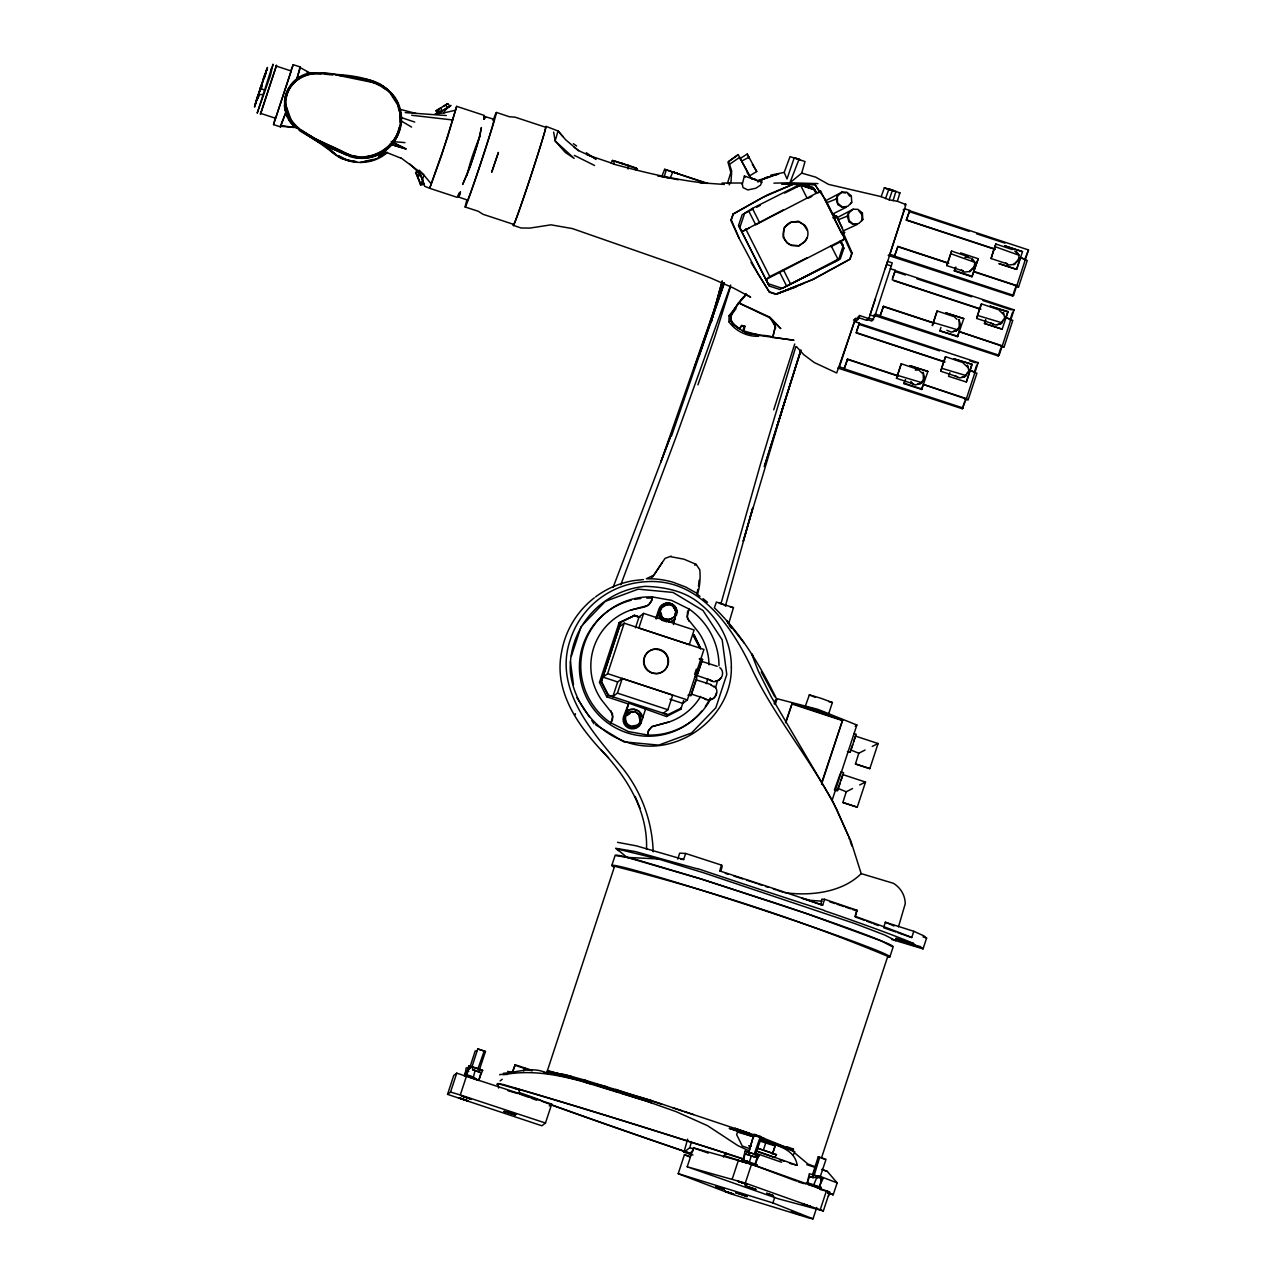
<?xml version="1.0" encoding="UTF-8"?>
<svg xmlns="http://www.w3.org/2000/svg" width="1283" height="1283" viewBox="0 0 1283 1283"><rect width="100%" height="100%" fill="white"/><g stroke="black" fill="none" stroke-linecap="round" stroke-linejoin="round"><path stroke-width="1.5" d="M744.589 328.336L743.146 331.222L736.554 326.876L731.198 321.087L731.278 314.976L736.073 308.658M743.146 331.222L746.658 332.955L758.782 334.687L758.494 336.29C746.963 336.675 735.72 331.174 728.952 321.825L729.081 315.81L743.274 297.255M662.156 175.611L664.642 169.324L707.751 183.405C675.981 180.165 644.531 172.435 613.948 164.224L614.06 160.776L612.392 160.471L611.077 162.941L587.037 154.794M745.054 1151.124L742.953 1160.361L745.263 1153.866L755.046 1157.106L758.894 1155.694L745.054 1151.124L748.31 1152.423M483.932 119.207L484.525 116.416L485.567 117.683L483.932 119.207L484.172 115.374L456.668 106.345L447.591 137.185L429.677 188.296L457.165 197.341L459.154 192.867M862.368 212.914L861.695 220.917L862.817 219.393L862.368 212.914L857.878 209.37L853.163 209.209L848.352 213.363L849.025 221.734L852.634 224.188L857.188 224.493L843.444 230.78M479.73 136.591L481.382 127.546C477.597 147.176 470.653 166.277 462.618 184.511L470.268 166.389L479.73 136.591C474.534 149.357 469.915 162.171 466.9 175.627M284.954 104.725L285.596 97.46M628.109 169.035L628.462 165.315L614.06 160.776M698.513 586.123L699.107 580.301M261.973 82.962L257.642 97.332L258.99 93.964L259.102 95.856L257.033 99.898L258.99 93.964M437.679 113.706L438.144 109.552L445.971 104.661L447.687 103.602L449.9 106.152L437.679 113.706L436.06 110.819L441.047 107.708L441.785 111.156L436.06 110.819L438.144 109.552M296.004 127.482L280.352 126.263L285.949 112.166L280.48 126.905L273.536 124.611L275.637 116.657M280.48 126.905L280.592 125.894M296.437 80.252L300.174 66.957L293.23 64.679L273.536 124.611M271.932 68.272L273.022 64.15L270.44 75.456L257.193 113.161L271.435 68.673L270.986 69.619M625.511 722.505L625.655 715.77L628.381 712.466L635.31 711.584L640.185 715.786L640.345 722.265L638.276 724.927L635.726 726.755L629.728 726.595L625.591 722.81L624.821 719.282L625.382 716.139L628.061 712.739L634.844 711.488L639.944 715.609L640.762 718.993L640.345 722.04L635.887 726.691L632.455 727.236L627.595 725.312M456.668 106.345L441.593 155.435L429.677 188.296L424.705 186.308L418.899 170.783M710.365 699.524A69.106 69.041 52.6 0 1 647.562 735.063L648.364 730.765L651.748 726.771L668.812 722.056A59.13 59.082 52.6 0 0 700.662 696.396M910.85 381.452L912.887 383.729L896.48 378.309L901.259 363.747L917.618 369.312M957.15 376.657L940.744 371.236L942.861 364.164L945.523 356.69L961.897 362.255M963.228 271.034L946.822 265.613L951.601 251.051L967.959 256.616L964.928 257.402M1007.492 263.961L991.085 258.541L993.17 251.516L995.865 243.995L1012.223 249.56M400.665 124.098C399.382 135.79 392.39 146.406 382.398 152.549M399.109 127.434C397.297 137.425 390.497 145.845 382.238 151.442M852.489 788.564L846.235 791.787L838.152 788.452M846.235 791.787L842.867 802.5L857.252 807.183L865.512 782.069L842.803 774.579L841.183 780.048M865.063 750.026L858.792 753.265L850.725 749.93M858.792 753.265L855.44 763.962L869.826 768.645L878.069 743.531L855.36 736.057L853.74 741.51M697.166 592.489L697.84 589.314M993.042 323.845L976.636 318.425L978.753 311.336L981.431 303.879L997.789 309.428M858.247 319.259L856.194 320.926L853.516 320.06L855.665 318.409L858.247 319.259L859.482 315.522L868.88 318.617L875.391 298.859M422.716 179.524L423.743 174.857L419.252 170.19M755.639 1154.395L755.046 1157.106L745.263 1153.866M480.997 1072.508L478.816 1080.478L468.616 1076.966L466.836 1074.785L468.953 1068.338L472.465 1066.815L472.641 1069.733L481.045 1072.748L478.767 1071.882L479.377 1069.092L468.808 1065.82L466.467 1074.785L464.125 1075.828L466.836 1074.785C482.985 1079.628 475.785 1085.53 482.649 1070.391L479.377 1069.092M647.562 735.063L648.733 730.203L652.037 726.531L668.876 722.008M645.686 708.697L641.179 722.554A9.302 9.302 0 0 1 629.456 728.423A9.302 9.302 0 0 1 623.522 716.732L628.782 703.132L666.47 716.507L680.872 709.242L681.177 707.959M745.936 294.994C739.762 302.179 732.112 309.508 730.476 319.21L733.267 324.631L739.473 328.801L741.718 325.449L744.958 326.219C735.592 337.14 770.105 333.628 772.703 337.493L775.365 326.475L770.153 317.943L738.527 302.916L746.305 293.935M260.946 111.829L260.401 114.331L276.551 65.16L275.989 66.395M722.185 280.881L711.071 322.739L722.217 282.324M858.952 317.543L859.482 315.522M264.025 76.804L258.268 96.049M475.207 1079.195L473.427 1076.774L475.127 1070.455L472.641 1069.733M671.089 556.758L684.015 559.212L696.092 564.328L699.78 569.796A66.443 66.395 52.6 0 1 697.727 593.788L685.844 587.085L673.094 582.241A87.789 87.709 52.6 0 0 653.095 578.858L646.359 578.745L653.705 575.185L665.091 558.33L671.25 556.132M821.248 1187.449L819.244 1186.887L823.189 1178.275L819.933 1176.976L813.165 1177.618L809.557 1176.447L807.199 1182.91L809.348 1173.704L819.933 1176.976L821.264 1180.264L819.532 1186.711L820.527 1188.844L821.248 1187.449L807.36 1182.701L805.099 1183.84M725.376 606.105L752.848 507.603L743.21 541.25L785.453 399.173L777.097 426.148L801.041 350.275M717.197 666.326L701.769 661.386L697.118 675.532L712.418 680.84M691.505 1154.62L683.983 1152.15L687.624 1139.144M902.318 941.786L895.871 938.402L913.656 943.534L913.4 944.352L919.959 947.399L920.232 946.581L902.318 941.786L919.959 947.399M722.153 281.474L711.472 319.194L723.291 283.11L710.044 322.338M721.142 603.106L760.178 465.2L795.861 346.522M683.983 1152.15L689.757 1147.724L691.361 1142.078M946.822 265.613L951.601 251.051M937.151 310.935L932.372 325.497L937.151 310.935L953.526 316.5M828.481 1196.253L829.556 1192.5M773.89 183.132L789.927 182.795L801.715 173.109L805.018 161.546L790.039 156.606L784.202 172.403L786.992 178.962L794.289 157.665M901.259 363.747L896.48 378.309M945.523 356.69L940.744 371.236M991.085 258.541L995.865 243.995M264.523 75.569L264.859 74.398L262.919 80.155M981.431 303.879L976.636 318.425M664.386 176.3L666.31 169.773M727.99 622.977L728.696 623.554L733.459 607.661L716.427 602.048L714.374 607.789C741.189 633.642 760.546 666.021 776.776 699.299M898.469 926.855L905.221 903.809A24.874 23.639 14.3 0 0 893.433 883.313L861.198 873.627L850.934 841.215L832.619 801.009L771.211 696.797L758.429 671.33L751.549 653.721L753.265 655.741M256.231 100.619L267.489 67.47L254.499 107.066L257.562 96.61L256.584 99.449M881.18 196.636L889.151 199.827L897.378 201.287L899.928 192.835L884.388 187.703L881.18 196.636L828.61 184.415L815.715 177.15L801.715 173.109M891.573 939.397L923.054 948.859L926.599 938.065L923.952 935.9L913.785 931.298L885.318 922.236L883.666 927.753L895.951 932.035M296.405 80.38L300.302 67.614L311.544 73.901M893.064 200.725L895.951 191.199M874.733 316.452L870.002 314.896L887.515 261.347L892.262 262.919L874.733 316.452L871.831 321.039L867.1 319.467L868.848 318.136L873.595 319.692M814.224 1175.196L819.677 1157.25L818.265 1156.769L812.508 1174.715L820.078 1177.217L826.027 1159.335L819.677 1157.25M257.835 96.514L259.439 91.269M842.899 232.031L852.088 252.943L850.116 259.054L811.979 279.838L775.766 294.304L769.511 292.235L758.237 274.241L739.393 238.879L731.294 219.922L733.235 213.956L767.491 194.824L793.824 183.934L781.764 184.143L815.122 184.832L825.482 199.763M458.833 197.117L460.421 191.921L458.833 197.117L467.509 200.084A42.531 0.962 -71.8 0 0 482.151 158.675A42.531 0.962 -71.8 0 0 494.067 119.335L484.525 116.416M772.703 337.493L775.365 326.475M773.713 409.854L794.722 344.02M727.413 183.485L730.973 172.066M730.412 287.039L714.839 336.707L697.92 384.852M800.817 350.419L764.315 466.595L800.72 350.291M758.894 1155.694L755.174 1164.13L752.56 1164.627L741.237 1161.5L742.039 1159.752L746.882 1161.195L756.89 1164.707L755.575 1166.247L756.89 1164.707L754.997 1164.194L756.97 1157.924L758.894 1155.694L755.238 1154.7M748.695 1152.407L753.955 1134.397L755.382 1134.557L761.637 1137.155L755.334 1154.572M469.995 1066.991L475.223 1050.889L476.522 1051.37M477.757 1048.933L471.968 1066.831L479.537 1069.332L485.471 1051.483L477.757 1048.933L485.471 1051.483M677.761 859.081L679.685 853.147L685.651 853.468L721.639 865.159L722.137 866.586C720.212 874.669 718.865 870.932 721.639 865.159M464.911 1075.266L466.258 1067.777L469.514 1069.06M1015.334 286.783L1018.558 286.991L1027.234 260.513L1020.498 257.45L1016.553 269.43L998.896 263.608L1016.697 269.318L1022.503 251.66L1004.846 245.839L1022.503 251.66M822.082 901.211L810.086 900.297L801.49 898.068L820.928 904.74L821.81 899.158L824.6 899.303L856.996 910.24L855.312 916.96L856.675 917.457M1000.9 346.667L1004.124 346.875L1012.784 320.397L1005.728 317.575L1009.208 318.713M286.093 97.668C288.531 85.945 298.169 76.595 309.796 74.061M571.384 656.062L581.103 626.505M738.96 237.996L730.797 220.291L733.235 213.956M447.542 1094.351L453.765 1075.427L456.748 1073.149L551.69 1104.102L545.467 1123.026L541.859 1125.784L447.542 1094.351L450.525 1092.074L456.748 1073.149M840.285 241.108L843.877 248.228L840.269 258.99L779.807 289.493L769.11 285.965L738.559 225.471L742.167 214.694L753.217 208.969M806.991 197.935L800.127 184.319L752.399 208.391L744.685 213.219L739.778 227.668L742.071 231.63L748.871 228.198M450.525 1092.074L460.292 1094.96L466.515 1076.036M627.788 703.758L606.763 696.829L599.482 682.412L619.128 622.704L634.524 615.535L619.128 622.704M606.763 696.829L608.286 695.354L601.358 681.642L620.828 622.447M601.342 681.834L608.334 695.097L612.873 696.589L617.684 681.963L622.239 678.466L672.709 695.113L667.898 709.74L663.343 713.236L667.882 714.727L608.11 695.258L601.342 681.834L620.924 622.287L634.54 615.359L639.094 616.85L643.649 613.37L694.119 630.001L689.308 644.643L638.838 627.996L643.649 613.37M617.684 681.963L603.042 677.135L607.613 673.639L624.212 623.169L703.95 649.455L687.367 699.925L682.797 703.421L669.983 699.203M635.486 627.836L639.094 616.85M612.873 696.589L617.428 693.109L622.239 678.466M655.757 618.663L658.804 609.393A9.302 9.302 0 0 1 670.544 603.523A9.302 9.302 0 0 1 676.478 615.215M628.782 703.132L623.907 720.26A8.949 8.949 0 0 0 641.292 722.072M656.479 618.887L659.542 609.217A8.949 8.949 0 0 1 676.959 611.045L673.431 624.484M515.157 1064.794L512.174 1072.989L515.157 1064.794L532.237 1070.391M523.753 1070.952L524.779 1067.793M611.847 865.367L615.166 855.28A146.374 4.859 18.2 0 1 639.752 860.62L700.662 878.807L778.556 904.066A146.374 4.859 18.2 0 1 873.595 937.697L888.83 944.031A146.374 4.859 18.2 0 1 893.144 946.902L889.825 956.99M571.352 1076.405L547.264 1071.064L614.589 866.282C707.382 889.728 799.453 919.462 887.772 956.316L821.505 1157.875M680.872 709.242L683.614 700.55M694.584 674.425L696.332 669.133M699.812 658.532L702.587 659.446L696.188 677.568M691.088 695.514L688.249 695.226L691.088 695.514L696.894 677.857L694.648 677.119M748.807 211.15L755.671 224.766L820.607 191.055L844.711 238.798L841.103 241.573L843.188 245.694L838.489 259.968L782.325 288.354L768.036 283.655L766.176 279.373L769.784 276.599L807.344 257.642M775.766 294.304L813.759 279.149L849.587 259.455L852.088 252.943M976.636 365.206L974.15 372.776L975.048 372.102L969.836 370.386L976.924 373.225L968.2 399.687L923.279 384.403L966.34 398.596L962.33 408.748L837.911 368.077L839.435 366.906L854.382 321.488L859.418 323.156L856.306 332.618L944.946 361.838M963.228 408.058L844.166 368.814L847.598 359.112L896.512 375.245M856.611 330.966L859.418 323.156M844.166 368.814L847.598 359.112M680.744 859.193L683.647 859.53L685.651 853.468M955.402 267.57L954.295 270.938L971.953 276.759L973.621 271.707L1016.665 285.901L1013.554 295.363L1012.672 296.052L888.253 255.381L889.777 254.21L904.707 208.792L909.759 210.46L906.327 220.163L994.966 249.383M885.334 268.612L905.926 204.558L897.378 201.287M1013.554 295.363L894.508 256.119L897.94 246.416L948.746 263.159M906.327 220.163L909.759 210.46M894.508 256.119L897.94 246.416M1004.124 346.875L959.171 331.591L1002.231 345.785L999.12 355.247L880.074 316.003L883.49 306.3L934.297 323.043M892.519 278.154L895.326 270.344L890.274 268.676M880.074 316.003L883.49 306.3M895.326 270.344L892.214 279.806L980.837 309.027M774.178 703.806L775.429 700.021L777.129 698.722L817.832 709.339L856.868 725.007L832.042 800.544M775.253 704.399L777.129 698.722M785.469 722.714L792.14 703.485L842.61 720.132L821.553 784.186M785.95 722.329L792.14 703.485M927.898 371.428L910.08 365.719L927.898 371.428L921.611 389.455L903.954 383.633L905.06 380.265M903.954 383.633L905.59 379.736M954.295 270.938L955.931 267.04M963.79 318.601L945.972 312.908L963.79 318.601L957.503 336.643L939.846 330.822L940.952 327.454M921.611 389.455L922.718 386.087M973.621 271.707L978.239 258.733L960.582 252.895M828.401 714.583L832.378 702.491L821.104 698.337L809.413 694.825L805.066 706.885M971.953 276.759L978.239 258.733M816.742 1207.495L813.005 1218.85L809.108 1218.048L731.134 1193.96L678.21 1173.672L684.432 1154.748L690.11 1156.512M957.503 336.643L958.609 333.275M687.207 1166.792L693.429 1147.868L751.533 1164.178L829.572 1192.003L823.349 1210.927L778.284 1198.787L687.207 1166.792L745.311 1183.102L823.349 1210.927M949.853 372.663L948.554 376.304L966.356 382.013L972.161 364.356L954.039 358.887L972.161 364.356M821.681 782.678L842.61 720.132M984.446 323.492L1002.248 329.202L984.446 323.492L985.569 320.076M984.59 323.38L985.745 319.852M969.836 370.386L971.712 364.709M970.156 370.146L966.356 382.013M840.83 771.869L843.605 772.783L837.206 790.905L834.431 789.991L840.253 773.633M962.33 408.748L964.816 401.178M850.372 751.918L847.534 751.63L850.372 751.918L856.178 734.245L853.933 733.507M966.532 398.307L978.159 362.64L859.113 323.396M723.436 1157.041L725.408 1153.401L727.782 1153.978A426.581 14.145 18.2 0 0 513.489 1087.792L519.134 1089.7L519.423 1094.046M1005.728 317.575L1008.069 311.544L989.931 306.076L1007.604 311.897M1012.672 296.052L1015.158 288.483M1002.103 329.314L1008.069 311.544M1018.558 286.991L1016.858 285.612L1028.501 249.944L909.439 210.701M880.379 315.762L875.343 314.094L873.803 315.265L998.222 355.936L1000.708 348.367M1010.667 318.072L1012.544 312.394M1002.424 345.496L1014.051 309.828L895.005 270.585M732.272 1178.933L738.495 1160.008M820.928 904.74L822.724 905.044L824.6 899.303M749.256 1150.675L753.955 1134.397M751.373 1155.758L749.304 1162.061L743.065 1160.089M745.311 1183.102L751.533 1164.178M765.967 1142.271L775.269 1145.511L772.671 1153.401L763.369 1150.161L765.967 1142.271L759.552 1140.266M775.269 1145.511L772.671 1153.401M856.996 910.24L855.007 916.303A175.418 5.822 18.2 0 1 911.732 937.536L913.785 931.298M813.005 1218.85L772.895 1202.925L774.756 1197.247M793.455 1154.828L794.53 1151.557L776.472 1145.013M820.318 1209.452L826.541 1190.528M722.072 183.068L742.071 183.004L742.985 187.559L747.813 189.932L755.735 188.264L760.37 185.281L761.861 182.058L744.397 175.979L742.248 184.383M855.665 318.409L836.708 372.984L814.272 362.544L803.767 354.685L796.583 346.747M821.954 1169.326L827.343 1171.427L837.158 1182.894L833.196 1194.73L827.487 1192.869M464.638 1075.362L466.162 1070.647L468.776 1071.337M889.151 199.827L892.503 189.996M852.682 744.733L850.597 750.555M840.124 783.271L838.024 789.093M693.975 369.055L723.66 282.885L660.793 462.105L670.801 435.851L613.098 587.389M699.203 355.712L724.382 282.741M671.522 435.995L724.35 282.853M477.982 1068.723L484.252 1050.937M885.527 198.608L888.959 188.89M755.783 1154.636L754.228 1154.026L760.482 1136.321M813.037 1175.003L817.961 1161.163M730.701 285.018L675.9 437.407L620.812 584.695M743.354 330.661L744.958 326.219M260.16 88.479L259.791 89.505L261.026 85.833M701.095 662.942L701.769 661.386M291.129 69.843L293.23 64.679M799.052 159.188L789.927 182.795L817.977 183.613M793.439 1149.087L792.702 1150.931L786.944 1146.745L793.439 1149.087L791.98 1149.632L760.194 1139.16M820.527 1188.844L815.17 1186.887L813.855 1184.69L816.341 1178.564L819.933 1176.976L821.264 1180.264M757.836 181.705L766.721 177.182L772.526 176.124M672.837 171.89L670.143 178.193L657.81 175.787L678.402 179.764M850.629 203.756L851.752 202.233L851.303 195.754L846.812 192.209L842.113 192.049L825.995 200.549L832.763 213.956L846.122 207.333L841.584 207.028L837.959 204.574L836.227 198.993L838.168 194.808M849.025 221.734L847.277 216.153L849.234 211.968M300.174 66.957L299.5 68.4L300.302 67.614M610.9 710.734L612.825 716.844L610.884 722.971L612.424 719.988L612.504 713.765L601.502 699.876A59.13 59.082 52.6 0 1 631.06 609.986L647.995 605.416L651.315 601.486L652.357 596.932L671.57 600.364L689.051 609.024A69.106 69.041 52.6 0 1 719.009 665.781M904.948 205.28L905.67 203.885M807.023 237.58L804.585 241.894L798.812 245.759L791.403 245.518L787.056 243.016L783.143 237.307L784.266 227.364L791.787 221.767L799.197 222.071L803.495 224.573L807.424 230.491M757.227 1148.06L776.472 1154.636L774.772 1157.523L758.109 1151.829M635.502 169.725L636.448 168.137L628.462 165.315M654.073 574.928L662.285 562.435M729.145 184.816L731.021 181.769L731.679 170.992L728.552 161.466L738.206 154.65L750.459 177.23M666.47 716.507L667.481 714.872L681.081 708.12M287.905 90.484L291.273 85.047M738.527 302.916L731.518 313.902L730.604 317.895L732.401 323.717L739.81 328.897M738.206 154.65L727.974 162.123L731.406 174.472M438.658 113.513L443.966 112.872C443.886 109.28 456.62 101.87 447.992 107.323M861.198 873.627C842.209 892.615 810.086 896.224 784.667 892.615M956.268 331.094L959.315 326.924L959.026 319.355L960.486 324.92L957.92 329.891L951.345 332.137L946.822 330.292M920.376 383.906L923.423 379.736L923.135 372.166L924.594 377.731L922.028 382.703L915.453 384.948L910.93 383.12M991.085 323.236L995.608 325.064L1000.532 324.038L1003.579 319.852M955.194 376.047L959.716 377.876L964.64 376.849L967.687 372.663M739.473 328.801L741.718 325.449M972.033 258.332L974.872 262.357L974.005 267.842L969.467 271.643L973.765 267.04M1016.296 251.276L1019.135 255.301L1018.269 260.77L1013.73 264.587L1018.028 259.968M853.163 209.209L837.061 217.709L842.53 228.149M868.88 318.617L866.715 320.333L857.397 317.27M745.631 1162.59L746.882 1161.195L752.56 1164.627M851.752 202.233L847.871 206.29L842.482 207.108L837.51 202.987L837.302 196.203L842.113 192.049M862.817 219.393L858.936 223.45L853.548 224.268L848.56 220.147M582.45 625.11L605.384 601.31L638.18 589.154L673.03 592.441L703.004 610.516L722.185 639.816L726.771 674.521L715.834 707.767L691.569 732.962L658.756 745.118L623.907 741.847L595.601 724.767M784.683 193.091L802.629 184.191L813.342 187.719L816.036 193.059M575.233 714.246L574.624 714.791L575.506 714.038M625.655 715.77L632.07 711.407M651.267 577.911L653.336 576.163M422.973 180.839L420.215 182.956L420.648 185.025L424.112 184.303L420.824 175.338L419.012 171.297L415.66 172.435L420.648 185.025M738.559 225.471L769.191 285.901M796.518 187.077L800.127 184.319M816.309 192.45L814.913 189.708L800.432 185.153L814.705 189.868L816.469 193.364M742.071 231.63L783.223 209.899M802.581 184.239L813.342 187.719M818.201 192.899L820.607 191.055M824.809 199.17L833.196 215.785M844.262 232.945L836.468 215.881L832.908 217.821M766.176 279.373L844.711 238.798M831.095 245.678L837.975 259.294L786.655 286.125L779.775 272.509M843.188 245.694L841.199 242.359M843.877 248.228L840.205 241.172M834.367 262.053L837.975 259.294M903.184 209.963L904.707 208.792M1028.501 249.944L1024.492 260.08L1025.39 259.407L1020.177 257.691M939.846 330.822L957.984 336.274M1015.783 286.59L1016.665 285.901M1013.153 310.502L1014.051 309.828M1010.042 319.964L1010.94 319.291M619.641 626.665L624.212 623.169M634.54 615.359L640.073 617.364M977.261 363.314L978.159 362.64M1001.333 346.458L1002.231 345.785M998.222 355.936L999.12 355.247M965.441 399.286L966.34 398.596M702.587 659.446L699.219 658.981M855.168 726.306L856.868 725.007M855.44 763.962L869.826 768.645M842.867 802.5L857.252 807.183M500.081 1080.928L502.246 1079.276M549.284 1105.946L551.69 1104.102M693.317 1150.546L689.163 1153.722L692.964 1154.973M627.275 715.449L629.841 713.508M799.149 245.743L805.419 241.028A12.365 12.349 52.6 0 0 805.131 225.632L798.459 221.173L790.055 222.472A12.365 12.349 52.6 0 0 791.771 245.245L798.812 245.759M667.433 604.133L660.937 608.431L660.168 611.975L660.729 615.134L663.231 618.246L668.732 619.994L674.521 616.882L675.981 611.879L675.323 608.415L670.351 604.341L663.68 605.271M1000.532 324.038L1004.749 317.847L1003.29 312.282L1003.579 314.431L998.896 310.101M964.64 376.849L968.857 370.675L967.398 365.094L967.687 367.243L962.988 362.913M694.777 565.242L696.092 564.328M730.043 163.903L739.649 157.36M387.386 152.356C369.648 168.618 339.065 164.481 325.481 145.059M447.735 107.451L438.978 113.032L435.274 113.69M443.196 106.425L447.687 103.602M747.203 172.724L749.497 175.899L756.745 171.537L747.235 154.04L739.906 158.659M819.244 1186.887L810.118 1185.235M379.527 156.686L385.846 152.998L380.923 155.419L384.563 153.655M377.908 157.649L382.51 154.986M732.785 214.277L762.407 197.598L793.824 183.934M877.315 743.948L878.069 743.531L872.232 746.417M864.742 782.47L865.512 782.069L859.674 784.939M739.842 157.889L741.606 161.113L749.192 157.119M797.898 186.388L800.64 184.993M756.713 207.204L760.21 205.44M808.498 198.111L811.898 196.395M836.468 215.881L833.501 217.372L841.889 233.971L844.855 232.48M830.903 246.721L841.103 241.573M360.395 162.46L372.712 159.461M380.634 152.196L374.203 155.211L367.195 156.622M380.762 153.319C371.188 158.932 359.465 159.75 349.008 156.269M809.557 1176.447L813.165 1177.618L813.005 1174.699M378.565 156.558L383.409 154.345M601.358 681.642L599.482 682.412M757.034 180.839L778.781 173.863L775.044 175.146M827.198 202.57L836.227 198.993M838.264 219.73L847.277 216.153M547.681 1074.015L547.28 1072.107L549.717 1071.145L652.149 1100.798L749.897 1133.466M769.624 291.882L776.407 294.096L803.062 283.8M729.081 315.81L731.278 314.976M953.157 331.688L957.92 329.891L933.447 322.562M997.42 324.631L1002.183 322.835L977.71 315.506M917.265 384.499L922.028 382.703L897.555 375.374M961.528 377.443L966.291 375.646L941.818 368.317M638.276 724.927L631.14 726.322L627.227 723.997L625.046 719.218M776.407 294.096L796.326 286.879M369.424 161.081L376.384 158.531M760.065 180.31L769.431 177.086M731.198 321.087L728.952 321.825M420.824 175.338L417.633 176.284L415.66 172.435M715.417 681.145C722.04 680.856 725.28 671.747 719.827 667.673M709.724 699.556C716.347 699.251 719.587 690.158 714.134 686.084M443.966 112.872L455.417 110.258M631.06 609.986L645.06 606.843L649.118 604.485L651.876 600.155L652.357 596.932A69.106 69.041 52.6 0 0 610.884 722.971M770.858 175.113L784.202 172.403M671.891 618.839L665.492 619.32M1014.805 264.33L1008.47 265.036L1005.744 262.855M970.541 271.403L964.191 272.092L961.48 269.911M313.517 73.772L321.167 73.837M309.861 73.372L316.901 72.842M643.392 579.563L634.091 580.558A88.623 88.543 52.6 0 0 616.61 585.273L611.013 587.646A87.998 87.918 52.6 0 0 595.504 596.916M668.17 621.774L671.33 621.549L675.195 618.983L671.843 621.421A10.44 10.44 0 0 1 668.491 622.079M309.54 73.724L313.052 73.532M915.244 370.113L918.724 369.969L922.236 373.225M473.427 1076.774L465.633 1076.212M898.774 192.835L899.928 192.835M321.343 73.227L328.047 73.692M507.635 1071.369L514.355 1073.085M813.855 1184.69L808.434 1184.674L807.36 1182.701M258.941 94.557L263.095 94.589M652.149 1100.798L584.807 1080.11L564.616 1074.529L547.28 1072.107L548.386 1072.139M503.241 1073.326C517.049 1072.396 532.188 1066.381 545.692 1072.636L544.233 1072.556M895.742 940.712L884.853 935.066L854.815 923.552L703.357 872.697L658.147 858.952L626.97 857.381L615.984 855.633M352.841 156.237L356.449 156.446M964.992 399.478L968.2 399.687M405.22 112.599L446.276 115.55M700.021 182.715L724.334 184.447M617.556 842.338L636.336 845.85L683.647 859.53M506.496 1074.448L507.314 1074.513M393.143 141.611L404.947 142.621M754.404 1135.022L761.637 1137.155M325.112 74.222L333.003 74.975M338.92 75.537L376.256 83.203L379.367 85.191M355.263 161.963L341.198 158.354L310.261 136.511M293.727 127.514L281.25 125.558M411.683 115.278L452.787 119.977M355.279 161.257L347.901 160.375L338.552 155.628M335.392 74.606L339.081 75.055M342.753 75.521L348.27 76.21M554.368 1074.176L607.372 1086.877M793.856 340.187L772.783 337.301M841.84 192.386L845.641 193.011M793.536 340.22L759.809 335.488L743.049 330.709M832.378 702.491L828.69 701.576M547.28 1072.107L559.372 1074.176L561.505 1075.731M647.626 735.015L628.429 731.583L610.949 722.922M733.459 607.661L730.027 606.779M547.264 1071.064L549.284 1071.465M806.029 706.981L808.771 707.574M810.134 707.895L824.135 712.514M751.325 1146.296L748.759 1145.687L749.833 1146.296M793.969 1164.531L797.144 1165.301C794.899 1148.028 774.034 1144.997 760.851 1139.304M889.344 189.868L890.835 190.237M658.147 858.952L616.69 848.833L626.97 857.381L701.753 879.192L807.215 913.833L881.517 941.032L891.877 946.485M965.714 256.889L970.445 258.108M399.045 109.055L416.157 113.497M590.02 1083.702C562.114 1075.523 532.958 1069.156 503.914 1074.705A187.366 6.207 18.2 0 0 499.889 1074.946M584.807 1080.11C605.993 1090.63 629.953 1093.276 651.539 1102.706L622.319 1093.533M478.976 1069.397L482.649 1070.391M819.532 1177.281L823.189 1178.275M820.19 1189.469L829.572 1192.003M808.948 1206.196L810.487 1206.613L802.901 1204.128L806.494 1205.427M789.462 1163.296L792.477 1164.13M461.303 1098.505L458.929 1097.911L468.183 1100.942L459.875 1098.152L467.188 1100.622L464.558 1099.595M758.301 180.598L761.861 182.058M760.739 1138.406L791.98 1149.632L764.363 1138.502L729.209 1128.366L752.896 1136.61M772.077 1153.802L776.472 1154.636M748.214 1152.134L754.228 1154.026M519.134 1089.7L497.788 1083.542L496.762 1084.36M508.084 1090.775L517.53 1093.501M821.425 1158.116L824.648 1159.078M584.134 1081.986L645.958 1100.99L676.045 1111.623L707.446 1125.64L737.917 1145.639L749.448 1151.059M390.208 144.177L405.989 148.956L391.187 141.451M391.074 144.434L405.989 148.956L391.908 142.044M798.234 1181.868L803.767 1183.551M678.21 1173.672L772.895 1202.925M766.849 1143.313L774.868 1145.815M525.677 1068.835L532.092 1070.84M756.954 1148.157L763.369 1150.161M725.344 873.37L728.086 874.236M697.134 868.783L635.181 851.543L615.583 848.271L618.47 850.677M615.006 1091.24L618.663 1092.378M630.37 166.501L636.705 168.522L637.234 169.853L636.705 168.522M895.775 938.739L913.4 944.352M711.504 684.737L696.076 679.798L691.312 694.023L706.725 699.251M733.812 876.048L742.841 878.935M725.408 1153.401L743.98 1159.399M724.622 1155.807L743.082 1161.74M746.433 880.106L749.015 880.94M465.232 207.028L478.206 211.246L483.114 214.325L513.713 224.413A51.16 1.155 -71.8 0 0 531.322 174.584A51.16 1.155 -71.8 0 0 545.66 127.258L515.06 117.17L509.303 116.721L496.345 112.407M750.298 881.357L752.864 882.191M705.009 182.94L664.642 169.324M607.613 673.639L687.367 699.925M754.163 882.608L756.745 883.458M910.449 212L969.018 231.309M976.588 233.811L1004.926 243.145M906.648 219.922L995.287 249.143M973.925 271.467L1016.858 285.612M897.619 246.657L948.426 263.4M954.76 270.569L972.434 276.39M889.777 254.21L894.828 255.878M886.585 264.426L891.316 265.982M895.999 271.884L905.445 274.995M916.784 278.748L971.584 296.806M982.922 300.543L1011.277 309.877M893.77 280.672L980.533 309.267M883.185 306.541L933.976 323.284M860.107 324.695L939.477 350.868M969.707 360.828L975.369 362.704M856.002 332.858L944.625 362.079M847.277 359.352L898.084 376.095M904.435 383.264L922.092 389.086M839.435 366.906L844.487 368.574M726.563 605.704L719.41 603.283M633.513 615.439L638.774 617.171M791.659 703.87L842.129 720.501M617.428 693.109L667.898 709.74M835.025 789.526L837.799 790.44M923.006 936.895L926.599 938.065M806.799 1164.659L814.272 1167.113M821.745 1169.583L827.343 1171.427M689.757 1147.724L693.526 1148.959M460.292 1094.96L545.467 1123.026M628.782 166.004L612.392 160.471M400.328 117.25L414.73 122.061M779.663 1159.672L783.993 1161.115M829.716 901.789L835.073 903.585M773.264 888.927L776.135 889.889M777.562 890.37L782.806 892.118M824.408 910.754L830.823 912.887A175.418 5.822 18.2 0 1 913.656 943.534M845.561 907.097L850.661 908.829M836.869 904.178L843.861 906.536M852.313 909.39L857.301 911.074M424.112 184.303L420.215 182.956L417.633 176.284L419.012 171.297L419.493 173.173M743.948 1159.142L733.86 1155.742A432.243 14.338 18.2 0 0 503.561 1084.616L497.788 1083.542L498.654 1088.048M749.545 1148.558L742.296 1146.04L736.634 1134.605L737.533 1132.087L753.907 1136.866M756.778 1151.059L797.144 1165.301M513.408 225.359L521.01 227.989L529.959 228.085L550.968 224.83L572.443 228.599L680.054 266.126L710.493 277.914L733.315 287.969L750.651 297.175L745.551 294.256M897.699 932.645L911.732 937.536M764.363 1138.502L734.999 1128.27L753.169 1136.032M759.664 1140.876L765.245 1142.816M514.772 1065.098L524.073 1068.338M755.126 1153.032L781.588 1162.254M521.058 1094.607L529.286 1097.494M693.429 1147.868L708.296 1153.096M754.163 1165.285L796.518 1181.114M755.43 179.652L750.763 177.984L756.377 179.861L750.699 178.129L753.153 179.059M995.095 246.673L1019.135 255.301L1014.709 251.035M950.831 253.729L974.872 262.357L971.552 259.358M812.652 696.3L815.298 697.246M746.048 1133.114L753.394 1135.76M264.619 90.035L260.866 88.671L261.989 85.127L261.235 89.473M615.648 1089.347L635.39 1096.532M772.863 1143.698L760.274 1138.967M827.743 1192.741L833.196 1194.73L827.695 1192.452M531.162 1098.184L536.759 1100.253M814.865 1166.632L807.905 1164.002L794.754 1153L794.53 1151.557M818.843 1175.853L837.158 1182.894M887.66 189.355L884.388 187.703M475.127 1070.455L478.767 1071.882M373.337 81.727L380.153 84.421L387.674 89.569L392.55 94.958M382.959 151.025L400.857 158.13M468.953 1068.338L468.808 1065.82L472.064 1067.119M684.432 1154.748L689.901 1156.929M663.664 620.699L666.599 621.886M809.236 694.953L811.337 695.819M341.823 151.586L314.976 138.676L301.906 130.401M345.496 153.142L351.013 155.468M347.18 155.5L318.264 142.076L299.324 130.497M611.077 162.941L613.948 164.224M769.559 317.061L780.657 328.48L769.559 317.061L738.527 302.676M595.729 158.483L578.28 150.48L565.643 139.751L558.041 130.994L545.965 126.311A52.154 1.187 -71.8 0 1 529.205 181.031A52.154 1.187 -71.8 0 1 513.521 223.996M825.386 713.043L827.76 714.15M574.367 155.387L594.574 165.491M741.782 325.625L744.509 327.149M306.669 71.784L309.62 73.5M401.643 121.227L411.602 127.065M920.232 946.581L923.054 948.859M298.65 128.348L295.379 126.279L289.365 118.453L285.628 108.045M382.478 87.164L385.59 89.136M573.389 143.712L576.612 145.973M586.331 152.725L596.034 159.477M696.829 594.077L699.989 596.29M325.433 145.348L335.328 153.992M338.263 156.173L341.198 158.354M401.082 157.985L423.743 174.857L431.232 183.886M574.062 147.032L578.585 150.64M703.036 598.616L707.478 602.272M296.678 128.284L292.684 124.964A30.84 30.808 52.6 0 1 288.402 119.078M954.632 317.158L956.974 319.339M409.678 163.903L419.333 173.141M818.265 1156.769L819.179 1157.699M390.866 94.236L397.57 104.789L399.398 111.701M563.045 136.607L558.041 130.994L555.138 140.938L565.354 152.469L574.159 158.354L555.138 140.938L553.663 132.085M608.463 757.788C581.279 730.059 553.181 693.878 561.521 652.357A87.998 87.918 52.6 0 1 594.286 597.846M689.035 621.261L687.079 616.722L689.051 609.024L687.431 612.151L687.496 618.518L698.433 632.118A59.13 59.082 52.6 0 1 709.034 664.819M662.188 620.09L658.179 613.37L659.366 617.203M600.925 749.641C626.521 776.808 648.027 810.696 646.52 849.41M729.241 625.495L731.358 628.109M756.745 171.537L752.367 164.449M847.534 193.316L849.891 196.379M858.6 210.476L862.128 215.079M744.22 643.088L726.723 620.924L728.696 623.554M325.994 145.588L327.983 148.555M576.885 697.711L589.667 717.245M591.8 720.501L593.933 723.756M468.808 1065.82L470.38 1068.338M751.02 262.438L769.511 292.235M815.122 184.832L819.179 191.504M833.389 214.838L835.425 218.174M761.268 671.923L774.772 696.749M741.606 161.113L749.497 175.899M394.667 97.925L398.227 104.388L400.665 113.08M835.682 807.536C811.481 760.627 776.937 719.923 753.586 672.517C733.523 628.285 699.203 576.308 643.601 581.905A84.325 84.245 52.6 0 0 627.339 584.807A83.7 83.62 52.6 0 0 604.854 594.927A83.86 83.78 52.6 0 0 591.928 605.143A84.341 84.277 52.6 0 0 570.261 639.8C553.406 688.65 591.768 731.326 620.635 765.855C640.826 789.975 652.229 820.43 653.175 851.816M744.397 175.979L745.102 177.327M813.246 187.783L815.956 193.124M752.399 208.391L759.279 222.007M783.384 269.751L790.248 283.367M745.68 228.855L769.784 276.599M700.646 648.765L693.237 635.117L699.7 647.931M833.998 214.261L835.778 217.821M749.064 158.21L747.235 154.04M836.34 808.45L848.031 835.217M842.69 234.051L851.559 253.457M638.293 713.476L640.073 720.95M635.229 796.518L640.073 808.29M286.205 111.942L288.948 118.661M848.56 836.66L849.635 839.547M773.152 320.59L775.686 327.903M400.104 110.45L397.265 102.223L391.251 93.21A42.259 42.211 47.5 0 0 364.083 79.049M285.403 103.763L291.786 122.206M850.164 841.006L851.864 845.978M445.971 104.661L446.933 107.964M837.51 202.987L837.959 204.574M660.841 612.376L661.691 615.375M570.438 661.691L573.485 684.817M748.711 1152.118L748.839 1155.117M399.863 113.433L400.168 122.222M287.552 117.475A30.84 30.808 52.6 0 1 285.612 112.343M285.163 110.579A30.84 30.808 52.6 0 1 284.473 105.158M284.553 101.501A30.84 30.808 52.6 0 1 286.622 92.649M287.344 90.981A30.84 30.808 52.6 0 1 289.076 87.773M291.177 84.79A30.84 30.808 52.6 0 1 296.357 79.674M297.816 78.6A30.84 30.808 52.6 0 1 300.96 76.707M493.025 120.57A49.829 1.123 -71.8 0 1 492.175 127.803A49.829 1.123 -71.8 0 1 471.807 189.772A49.829 1.123 -71.8 0 1 466.852 200.18M366.409 161.321A40.864 40.831 52.6 0 1 362.528 161.818M356.722 161.85A40.864 40.831 52.6 0 1 338.311 156.109M332.072 151.506A40.864 40.831 52.6 0 1 328.015 147.32M757.916 181.801A64.551 64.503 52.6 0 1 763 179.203M716.155 693.173A7.634 7.634 0 0 1 703.244 697.968M710.926 685.202A7.634 7.634 0 0 1 713.845 686.966M720.789 678.001A7.634 7.634 0 0 1 708.938 679.557M579.852 671.073A68.4 68.352 52.6 0 1 579.756 667.048M824.215 910.369A989.257 89.73 18.4 0 1 697.375 868.543M895.871 938.402A156.253 5.18 18.2 0 1 900.698 940.583M856.755 917.473A144.69 4.827 18.2 0 1 864.758 920.424M866.634 921.13A144.69 4.827 18.2 0 1 871.943 923.135M873.611 923.776A144.69 4.827 18.2 0 1 878.278 925.588M885.302 922.22A145.139 4.811 18.2 0 1 894.01 925.989M758.045 884.003A95.423 3.015 18.2 0 1 762.182 885.35M765.534 886.473A95.423 3.015 18.2 0 1 768.02 887.291M719.731 870.965A988.872 157.36 18 0 1 822.708 905.06M701.769 711.119A69.106 69.041 52.6 0 1 590.228 704.223A69.106 69.041 52.6 0 1 631.14 600.252M634.957 599.386A69.106 69.041 52.6 0 1 640.826 598.487M646.744 598.086A69.106 69.041 52.6 0 1 650.657 598.103M710.349 697.888A69.106 69.041 52.6 0 1 705.345 706.372M717.47 680.519A69.106 69.041 52.6 0 1 715.545 687.656M707.687 678.643A59.13 59.082 52.6 0 1 706.356 683.695M663.07 620.731A10.44 10.44 0 0 1 660.376 618.566M649.198 1100.221A132.999 4.41 18.2 0 1 661.884 1104.294M673.046 1107.903A132.999 4.41 18.2 0 1 682.348 1110.934M684.192 1111.543A132.999 4.41 18.2 0 1 693.462 1114.606M520.064 1092.811A37.207 1.235 18.2 0 1 542.661 1101.167M690.446 1153.305A426.581 14.145 18.2 0 1 541.683 1101.215M689.661 1153.257A432.227 14.338 18.2 0 1 550.247 1104.583M613.482 866.875A146.374 4.859 18.2 0 1 752.175 906.52A146.374 4.859 18.2 0 1 887.74 957.038M400.248 115.374C403.888 143.937 370.29 166.437 345.143 152.741C322.546 140.633 283.206 131.491 286.109 98.855C289.589 74.526 317.911 69.17 337.926 75.264C362.961 77.702 397.906 84.213 400.248 115.374M731.342 667.176C732.16 716.315 680.311 755.799 633.064 744.044C599.514 735.817 574.207 706.243 570.326 671.987C568.08 628.077 601.599 590.372 645.173 586.347C664.963 587.037 685.347 590.95 700.646 604.309C719.522 619.304 731.583 642.943 731.342 667.176M675.949 610.467L674.553 616.754L668.892 620.026L665.075 619.464L662.076 617.331L660.424 614.284L660.071 611.093L661.884 606.859L665.572 604.373L672.196 605.127L675.949 610.467M285.163 97.476C283.415 107.227 285.852 117.667 292.877 124.868C311.737 139.35 333.644 151.073 356.514 157.713A39.18 39.148 52.6 0 0 382.735 152.26C393.223 146.021 399.943 134.795 401.338 122.767A39.452 39.42 53.8 0 0 394.635 96.722C374.572 72.377 338.119 75.152 309.652 72.939C297.528 75.312 287.36 85.239 285.163 97.476M255.221 104.5L256.359 101.116L255.221 104.5M462.554 1096.227L469.947 1098.713L462.554 1096.227M792.573 1212.146L801.009 1214.937L791.322 1211.777L799.79 1214.696L792.573 1212.146M276.278 66.075L260.722 113.385L275.604 118.293L291.161 70.982L276.278 66.075M642.703 717.758L641.484 714.086A10.44 10.44 50.5 0 0 629.007 709.868L625.655 712.322L629.648 709.643L634.379 709.323L638.79 711.103L642.703 717.758M266.784 69.426L265.469 73.372L266.784 69.426M265.645 73.724L264.33 77.702L265.645 73.724M498.381 152.517L491.742 172.098L498.381 152.517M694.103 634.989L700.662 648.573L694.103 634.989M724.799 1191.201L733.924 1194.313L724.799 1191.201M732.898 1193.88L725.408 1191.458L732.898 1193.88M738.912 1181.547L745.984 1183.984L737.629 1181.226L747.027 1184.257L738.912 1181.547M802.42 1203.871L811.241 1206.902L802.42 1203.871M659.719 649.791L655.02 649.23A12.285 12.269 -32.6 0 0 647.915 670.849L652.021 673.174L656.704 673.751A12.285 12.237 87.2 0 0 663.808 652.117L659.719 649.791M766.753 1193.302L773.36 1195.612L766.753 1193.302M509.126 1112.072L515.846 1114.398L509.126 1112.072M723.981 1189.181L716.01 1186.647L723.981 1189.181M890.771 189.531L889.953 189.403L894.476 190.894L890.771 189.531M505.149 1111.575L503.786 1111.319L515.445 1115.071L505.149 1111.575M746.514 1186.101L744.942 1185.781L756.136 1189.501L746.514 1186.101M470.925 1099.034L461.447 1095.89L470.925 1099.034M739.377 1193.735L735.544 1192.645L747.235 1196.606L739.377 1193.735M678.723 173.895L673.415 172.13L678.723 173.895M624.292 164.272L619.897 162.716L624.292 164.272M799.934 159.733L795.46 158.114L799.934 159.733M349.072 155.5L322.626 143.52L298.602 129.198L322.803 143.151L349.072 155.5M674.024 607.42L673.126 605.784L675.981 611.879L674.024 607.42M643.986 661.868A12.285 12.285 52.6 0 0 662.99 671.474A12.285 12.285 52.6 0 0 661.787 650.224A12.285 12.285 52.6 0 0 643.986 661.868"/></g></svg>
